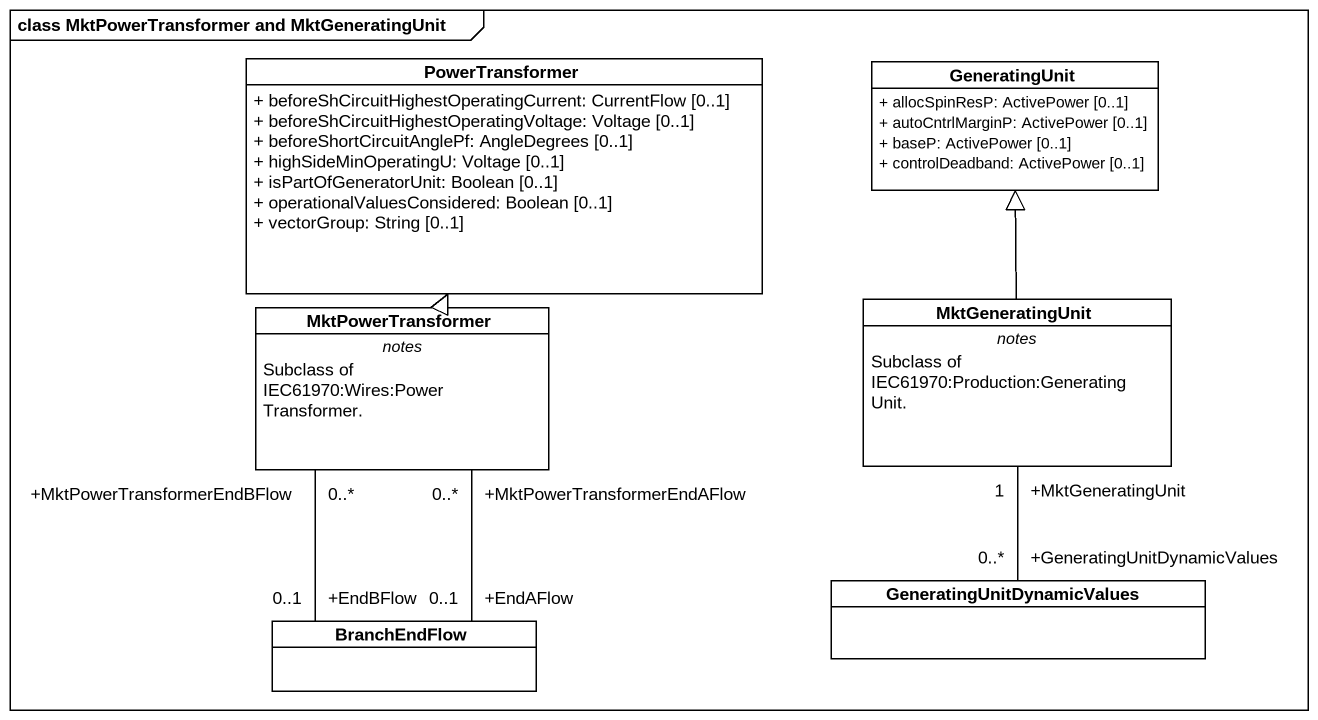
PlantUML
@startuml
mainframe class MktPowerTransformer and MktGeneratingUnit
hide circle
hide empty members
skinparam classAttributeIconSize 0
class PowerTransformer {
  + beforeShCircuitHighestOperatingCurrent: CurrentFlow [0..1]
  + beforeShCircuitHighestOperatingVoltage: Voltage [0..1]
  + beforeShortCircuitAnglePf: AngleDegrees [0..1]
  + highSideMinOperatingU: Voltage [0..1]
  + isPartOfGeneratorUnit: Boolean [0..1]
  + operationalValuesConsidered: Boolean [0..1]
  + vectorGroup: String [0..1]
}
class GeneratingUnit {
  + allocSpinResP: ActivePower [0..1]
  + autoCntrlMarginP: ActivePower [0..1]
  + baseP: ActivePower [0..1]
  + controlDeadband: ActivePower [0..1]
}
class MktPowerTransformer {
  -- notes --
  Subclass of IEC61970:Wires:PowerTransformer.
}
class MktGeneratingUnit {
  -- notes --
  Subclass of IEC61970:Production:GeneratingUnit.
}
class BranchEndFlow
class GeneratingUnitDynamicValues
MktPowerTransformer -up-|> PowerTransformer
MktGeneratingUnit -up-|> GeneratingUnit
BranchEndFlow "+EndAFlow\n0..1" -up- "+MktPowerTransformerEndAFlow\n0..*" MktPowerTransformer
BranchEndFlow "+EndBFlow\n0..1" -up- "+MktPowerTransformerEndBFlow\n0..*" MktPowerTransformer
GeneratingUnitDynamicValues "+GeneratingUnitDynamicValues\n0..*" -up- "+MktGeneratingUnit\n1" MktGeneratingUnit
@enduml
